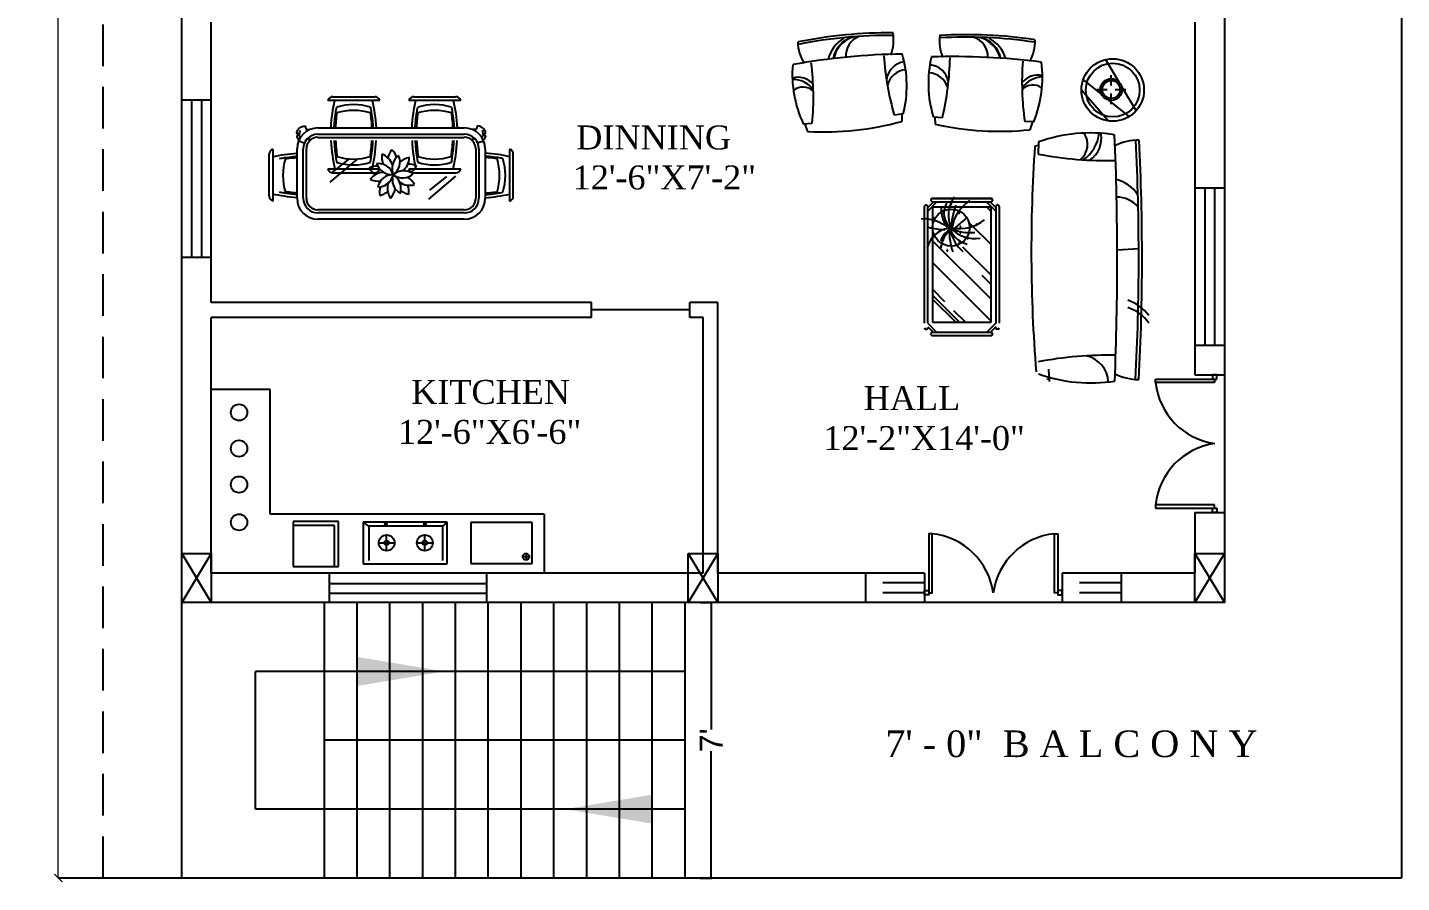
# Model space of a CAD drawing. Header units: inches. Extents: x 572007 to 584304, y -133032 to -127720.
# Drawn here: x 573622 to 574041, y -132194.5 to -131933.7 of the extents above; entities that cross this region are included whole.
import ezdxf

# ---------------------------------------------------------------- set-up
doc = ezdxf.new("R2010")
doc.units = ezdxf.units.IN
doc.header["$LTSCALE"] = 2
doc.header["$MEASUREMENT"] = 0
doc.header["$PDSIZE"] = 60727.40515
doc.linetypes.add('HIDDEN', pattern=[9.525, 6.35, -3.175])
doc.styles.add('MtXpl_Times_New_Roma', font='times.ttf')
doc.styles.get("Standard").update_dxf_attribs({"font": 'arial.ttf'})
doc.dimstyles.new('Standard$0', dxfattribs={"dimtxt": 12, "dimasz": 2.5, "dimexe": 0, "dimexo": 0, "dimgap": 0, "dimtad": 0, "dimdec": 1, "dimzin": 0, "dimdsep": 46, "dimlunit": 4, "dimtxsty": 'Standard', "dimblk": 'ARCHTICK', "dimcen": 15.09, "dimclrd": 47, "dimadec": 0, "dimazin": 0, "dimtfac": 1, "dimtdec": 1, "dimtofl": 0, "dimtmove": 0, "dimatfit": 3, "dimldrblk": 'ARCHTICK', "dimfxl": 1, "dimtolj": 1, "dimtzin": 0, "dimlwd": 20, "dimarcsym": 0})

# ---------------------------------------------------------------- blocks, each defined once
blk = doc.blocks.new('_ArchTick')
at = {"color": 0, "linetype": 'ByBlock', "const_width": 0.15}
blk.add_lwpolyline([(-0.5, -0.5), (0.5, 0.5)], dxfattribs=at)
blk = doc.blocks.new('*D41')
at = {"color": 0, "linetype": 'Continuous', "lineweight": -2, "transparency": 16777216}
for p, q in [((573645, -131473.12), (573631.36, -131473.12)), ((573645, -132193.12), (573631.36, -132193.12))]:
    blk.add_line(p, q, dxfattribs=at)
at = {"color": 47, "lineweight": 20, "transparency": 16777216}
for p, q in [((573631.36, -131473.12), (573631.36, -131817.79)), ((573631.36, -132193.12), (573631.36, -131848.44))]:
    blk.add_line(p, q, dxfattribs=at)
at = {"layer": 'DEFPOINTS', "color": 0, "transparency": 16777216}
for p in [(573645, -131473.12), (573631.36, -132193.12), (573645, -132193.12)]:
    blk.add_point(p, dxfattribs=at)
at = {"color": 47, "lineweight": 20, "transparency": 16777216, "xscale": 2.5, "yscale": 2.5, "zscale": 2.5}
for p, rotation in [((573631.36, -131473.12), 90), ((573631.36, -132193.12), 270)]:
    blk.add_blockref('_ArchTick', p, dxfattribs=dict(at, rotation=rotation))
at = {"color": 0, "transparency": 16777216, "insert": (573631.36, -131833.12), "char_height": 12, "attachment_point": 5, "rotation": 90}
blk.add_mtext("\\A1;{\\H1.5x;60'}", dxfattribs=at)

msp = doc.modelspace()

# ---------------------------------------------------------------- linework, layer by layer
at = {"linetype": 'HIDDEN'}
for p, q in [((573645, -132193.12), (573645, -131473.12)), ((573895.5, -132103.12), (573877.5, -132103.12)), ((573955.5, -132103.12), (573937.5, -132103.12)), ((573895.5, -132106.12), (573877.5, -132106.12)), ((573955.5, -132106.12), (573937.5, -132106.12))]:
    msp.add_line(p, q, dxfattribs=at)
for p, q in [((573669, -132193.12), (573669, -131521.12)), ((574041, -131521.12), (574041, -132193.12)), ((573987, -131593.12), (573987, -132109.12)), ((573678, -132017.62), (573678, -131932.12)), ((573978, -131932.12), (573978, -132039.62)), ((573950.73, -131943.52), (573954.79, -131950.31)), ((573949.5, -131954.09), (573943.95, -131949.62)), ((573952.47, -131951.43), (573952.47, -131948.22)), ((573951.57, -131962.23), (573943.4, -131952.88)), ((573948.04, -131952.65), (573951.24, -131952.65)), ((573952.47, -131957.08), (573952.47, -131953.88)), ((573953.69, -131952.65), (573956.9, -131952.65)), ((573955.63, -131951.71), (573960.06, -131959.13)), ((573669, -131955.8), (573678, -131955.8)), ((573672, -131955.8), (573672, -132003.8)), ((573675, -131955.8), (573675, -132003.8)), ((573729.39, -131955.97), (573713.57, -131955.97)), ((573715.11, -131954.82), (573727.86, -131954.82)), ((573754.1, -131955.97), (573738.29, -131955.97)), ((573739.82, -131954.82), (573752.57, -131954.82)), ((573957.96, -131960.9), (573951.7, -131955.86)), ((573889.07, -131960.1), (573886.33, -131960.46)), ((573888.66, -131960.17), (573888.58, -131962.38)), ((573898.22, -131961), (573900.98, -131961.22)), ((573898.63, -131961.05), (573898.82, -131963.24)), ((573710.54, -131964.36), (573755.19, -131964.36)), ((573710.54, -131966.27), (573755.19, -131966.27)), ((573739.24, -131963.33), (573739.2, -131963.33)), ((573858.55, -131963.06), (573861.31, -131962.89)), ((573858.97, -131963.05), (573859.88, -131965.47)), ((573928.85, -131962.45), (573926.08, -131962.42)), ((573928.43, -131962.46), (573927.64, -131964.92)), ((573710.54, -131967.23), (573755.19, -131967.23)), ((573739.24, -131969.51), (573739.2, -131969.51)), ((573930.29, -131969.76), (573929.18, -131969.9)), ((573930.32, -131968.63), (573930.19, -131972.33)), ((573695.66, -131985.13), (573695.66, -131972.37)), ((573696.81, -131970.84), (573696.81, -131986.66)), ((573704.16, -131985.82), (573704.16, -131970.73)), ((573706.08, -131985.82), (573706.08, -131970.73)), ((573707.03, -131985.82), (573707.03, -131970.73)), ((573714.28, -131980.86), (573722.6, -131973.92)), ((573714.67, -131978.12), (573719.86, -131974.02)), ((573758.7, -131970.73), (573758.7, -131985.82)), ((573759.66, -131970.73), (573759.66, -131985.82)), ((573761.57, -131970.73), (573761.57, -131985.82)), ((573768.98, -131970.84), (573768.98, -131986.66)), ((573770.13, -131985.13), (573770.13, -131972.37)), ((573729.39, -131976.88), (573713.57, -131976.88)), ((573715.11, -131978.02), (573727.86, -131978.02)), ((573754.1, -131976.88), (573738.29, -131976.88)), ((573739.82, -131978.02), (573752.57, -131978.02)), ((573744.32, -131986.04), (573752.64, -131979.1)), ((573744.71, -131983.31), (573749.9, -131979.2)), ((573978, -131982.62), (573987, -131982.62)), ((573981, -131982.62), (573981, -132030.62)), ((573984, -131982.62), (573984, -132030.62)), ((573896.5, -131988.58), (573898.22, -131986.85)), ((573896.5, -131989.69), (573899.33, -131986.85)), ((573897.5, -131986.26), (573897.5, -131986.46)), ((573897.89, -131985.87), (573915.89, -131985.87)), ((573915.89, -131985.87), (573897.89, -131985.87)), ((573897.89, -131986.85), (573915.89, -131986.85)), ((573917.29, -131989.69), (573914.45, -131986.85)), ((573917.29, -131988.58), (573915.56, -131986.85)), ((573916.28, -131986.26), (573916.28, -131986.46)), ((573755.19, -131989.33), (573710.54, -131989.33)), ((573755.19, -131990.28), (573710.54, -131990.28)), ((573895.51, -132023.9), (573895.51, -131988.25)), ((573895.91, -131987.85), (573896.1, -131987.85)), ((573896.5, -132023.9), (573896.5, -131988.25)), ((573898.06, -132023.73), (573898.06, -131988.42)), ((573898.06, -131988.42), (573915.72, -131988.42)), ((573915.72, -131988.42), (573915.72, -132023.73)), ((573917.29, -131988.25), (573917.29, -132023.9)), ((573917.87, -131987.85), (573917.68, -131987.85)), ((573918.27, -131988.25), (573918.27, -132023.9)), ((573755.19, -131992.2), (573710.54, -131992.2)), ((573669, -132003.8), (573678, -132003.8)), ((573960.86, -132001.25), (573954.42, -132001.62)), ((573678, -132017.62), (573678, -132010.12)), ((573794, -132017.62), (573678, -132017.62)), ((573794, -132022.12), (573794, -132017.62)), ((573824, -132019.87), (573794, -132019.87)), ((573832.5, -132017.62), (573824, -132017.62)), ((573832.5, -132100.12), (573832.5, -132017.62)), ((573794, -132022.12), (573678, -132022.12)), ((573678, -132100.12), (573678, -132022.12)), ((573678, -132029.62), (573678, -132022.12)), ((573828, -132022.12), (573824, -132022.12)), ((573828, -132100.12), (573828, -132022.12)), ((573896.5, -132023.9), (573899.33, -132026.73)), ((573896.5, -132025.01), (573898.22, -132026.73)), ((573915.72, -132023.73), (573898.06, -132023.73)), ((573917.29, -132023.9), (573914.45, -132026.73)), ((573917.29, -132025.01), (573915.56, -132026.73)), ((573895.91, -132025.73), (573896.1, -132025.73)), ((573897.5, -132027.32), (573897.5, -132027.13)), ((573915.89, -132026.73), (573897.89, -132026.73)), ((573915.89, -132027.72), (573897.89, -132027.72)), ((573916.28, -132027.32), (573916.28, -132027.13)), ((573917.87, -132025.73), (573917.68, -132025.73)), ((573978, -132030.62), (573987, -132030.62)), ((573933.55, -132041.1), (573932.82, -132041)), ((573933.6, -132041.65), (573933.47, -132037.95)), ((573966, -132041.95), (573966, -132040.95)), ((573966, -132040.95), (573984, -132040.95)), ((573983.35, -132039.62), (573983.35, -132040.95)), ((573984.65, -132039.62), (573983.35, -132039.62)), ((573983.35, -132040.95), (573984.65, -132040.95)), ((573984, -132040.95), (573984, -132041.95)), ((573984.65, -132040.95), (573984.65, -132039.62)), ((573696, -132044.12), (573678, -132044.12)), ((573984, -132041.95), (573966, -132041.95)), ((573984, -132079.28), (573966, -132079.28)), ((573966, -132079.28), (573966, -132080.28)), ((573984, -132080.28), (573984, -132079.28)), ((573966, -132080.28), (573984, -132080.28)), ((573978, -132081.62), (573978, -132100.12)), ((573983.35, -132081.62), (573983.35, -132080.28)), ((573983.35, -132080.28), (573984.65, -132080.28)), ((573984.65, -132081.62), (573983.35, -132081.62)), ((573984.65, -132080.28), (573984.65, -132081.62)), ((573716.8, -132084.34), (573703.04, -132084.34)), ((573703.04, -132084.34), (573703.04, -132098.09)), ((573716.8, -132084.34), (573703.04, -132084.34)), ((573703.04, -132084.34), (573703.04, -132098.09)), ((573715.61, -132085.64), (573703.04, -132085.64)), ((573703.04, -132085.64), (573703.04, -132098.09)), ((573715.61, -132098.09), (573715.61, -132085.64)), ((573716.8, -132098.09), (573716.8, -132084.34)), ((573716.8, -132098.09), (573716.8, -132084.34)), ((573749.99, -132084.62), (573724.36, -132084.62)), ((573724.36, -132084.62), (573724.36, -132097.32)), ((573749.99, -132097.32), (573749.99, -132084.62)), ((573757.16, -132084.66), (573757.16, -132097.16)), ((573775.83, -132084.66), (573757.16, -132084.66)), ((573775.83, -132097.16), (573775.83, -132084.66)), ((573729.1, -132090.9), (573730.8, -132090.9)), ((573731.5, -132090.2), (573731.5, -132088.5)), ((573731.5, -132093.3), (573731.5, -132091.59)), ((573732.19, -132090.9), (573733.89, -132090.9)), ((573740.74, -132090.9), (573742.44, -132090.9)), ((573743.14, -132090.2), (573743.14, -132088.5)), ((573743.14, -132093.3), (573743.14, -132091.59)), ((573743.83, -132090.9), (573745.53, -132090.9)), ((573781.5, -132100.12), (573678, -132100.12)), ((573703.04, -132098.09), (573716.8, -132098.09)), ((573703.04, -132098.09), (573716.8, -132098.09)), ((573703.04, -132098.09), (573715.61, -132098.09)), ((573714, -132100.12), (573714, -132109.12)), ((573724.36, -132097.32), (573749.99, -132097.32)), ((573757.16, -132097.16), (573775.83, -132097.16)), ((573762, -132100.12), (573762, -132109.12)), ((573828, -132100.12), (573779.5, -132100.12)), ((573895.5, -132100.12), (573832.5, -132100.12)), ((573978, -132100.12), (573937.5, -132100.12)), ((573714, -132103.25), (573762, -132103.25)), ((573714, -132106.25), (573762, -132106.25)), ((573987, -132109.12), (573669, -132109.12)), ((573712.5, -132193.12), (573712.5, -132109.12)), ((573722.5, -132193.12), (573722.5, -132109.12)), ((573732.5, -132193.12), (573732.5, -132109.12)), ((573742.5, -132193.12), (573742.5, -132109.12)), ((573752.5, -132193.12), (573752.5, -132109.12)), ((573762.5, -132193.12), (573762.5, -132109.12)), ((573772.5, -132193.12), (573772.5, -132109.12)), ((573782.5, -132193.12), (573782.5, -132109.12)), ((573792.5, -132193.12), (573792.5, -132109.12)), ((573802.5, -132193.12), (573802.5, -132109.12)), ((573812.5, -132193.12), (573812.5, -132109.12)), ((573822.5, -132193.12), (573822.5, -132109.12)), ((573822.5, -132130.12), (573691.5, -132130.12)), ((573691.5, -132172.12), (573691.5, -132130.12)), ((573822.5, -132151.12), (573712.5, -132151.12)), ((573822.5, -132172.12), (573691.5, -132172.12)), ((574041, -132193.12), (573645, -132193.12))]:
    msp.add_line(p, q)
at = {"linetype": 'Continuous'}
for p, q in [((573898.64, -131992.1), (573898.06, -131991.52)), ((573915.72, -131989.7), (573914.43, -131988.42)), ((573910.21, -131994.35), (573909.11, -131993.25)), ((573915.72, -131999.85), (573910.21, -131994.35)), ((573915.72, -132016.5), (573898.06, -131998.85)), ((573915.72, -132009.17), (573907.26, -132000.72)), ((573915.72, -132023.16), (573898.06, -132005.5)), ((573915.72, -132012), (573913.08, -132009.37)), ((573901.77, -132017.36), (573898.06, -132013.66)), ((573906.3, -132023.73), (573898.06, -132015.49)), ((573905.14, -132023.73), (573898.06, -132016.65)), ((573908.13, -132023.73), (573904.51, -132020.11)), ((573827, -132109.12), (573830.68, -132109.12)), ((573830.5, -132109.12), (573830.5, -132147.83)), ((573830.5, -132193.12), (573830.5, -132154.4)), ((573827, -132193.12), (573830.68, -132193.12))]:
    msp.add_line(p, q, dxfattribs=at)
at = {"color": 0}
for p, q in [((573824, -132022.12), (573824, -132017.62)), ((573978, -132039.62), (573987, -132039.62)), ((573696, -132082.12), (573696, -132044.12)), ((573978, -132081.62), (573987, -132081.62)), ((573877.5, -132100.12), (573877.5, -132109.12)), ((573895.5, -132100.12), (573895.5, -132109.12)), ((573937.5, -132100.12), (573937.5, -132109.12)), ((573955.5, -132100.12), (573955.5, -132109.12))]:
    msp.add_line(p, q, dxfattribs=at)
at = {"lineweight": 25}
for p, q in [((573779.5, -132082.12), (573696, -132082.12)), ((573779.5, -132082.12), (573779.5, -132100.12)), ((573726.05, -132085.83), (573724.36, -132084.62)), ((573748.55, -132085.83), (573726.05, -132085.83)), ((573726.05, -132085.83), (573726.05, -132096.26)), ((573749.99, -132084.62), (573748.55, -132085.83)), ((573748.55, -132085.83), (573748.55, -132096.26))]:
    msp.add_line(p, q, dxfattribs=at)
at = {"color": 7, "linetype": 'Continuous', "lineweight": 25}
for p, q in [((573731.33, -132084.95), (573730.97, -132085.32)), ((573731.12, -132084.99), (573731.01, -132085.1)), ((573731.46, -132085), (573731.02, -132085.44)), ((573731.55, -132085.09), (573731.11, -132085.53)), ((573731.59, -132085.22), (573731.24, -132085.58)), ((573743.22, -132084.91), (573742.87, -132085.26)), ((573743.35, -132084.95), (573742.91, -132085.39)), ((573743.45, -132085.04), (573743, -132085.49)), ((573743.5, -132085.16), (573743.12, -132085.54)), ((573743.48, -132085.36), (573743.32, -132085.52))]:
    msp.add_line(p, q, dxfattribs=at)
at = {"color": 240}
for p, q in [((573678, -132094.12), (573669, -132109.12)), ((573669, -132094.12), (573678, -132109.12)), ((573832.5, -132094.12), (573823.5, -132109.12)), ((573823.5, -132094.12), (573832.5, -132109.12)), ((573987, -132094.12), (573978, -132109.12)), ((573978, -132094.12), (573987, -132109.12))]:
    msp.add_line(p, q, dxfattribs=at)
at = {"linetype": 'ByBlock'}
for p, q in [((573775, -132095.12), (573773, -132095.12)), ((573774, -132094.12), (573774, -132096.12))]:
    msp.add_line(p, q, dxfattribs=at)
for points in [[(573896.84, -132106.12), (573897.84, -132106.12), (573897.84, -132088.12), (573896.84, -132088.12)], [(573936.16, -132106.12), (573935.16, -132106.12), (573935.16, -132088.12), (573936.16, -132088.12)], [(573895.5, -132105.46), (573896.84, -132105.46), (573896.84, -132106.77), (573895.5, -132106.77)], [(573937.5, -132105.46), (573936.16, -132105.46), (573936.16, -132106.77), (573937.5, -132106.77)]]:
    msp.add_lwpolyline(points, close=True)
at = {"color": 240}
for points in [[(573669, -132094.12), (573678, -132094.12), (573678, -132109.12), (573669, -132109.12)], [(573823.5, -132094.12), (573832.5, -132094.12), (573832.5, -132109.12), (573823.5, -132109.12)], [(573978, -132094.12), (573987, -132094.12), (573987, -132109.12), (573978, -132109.12)]]:
    msp.add_lwpolyline(points, close=True, dxfattribs=at)
for centre, radius in [((573952.93, -131952.8), 9.53), ((573952.93, -131952.8), 8.2), ((573952.47, -131952.65), 3.3), ((573952.47, -131952.65), 2.73), ((573903.65, -131994.74), 5.66), ((573686.5, -132051.12), 2.5), ((573686.5, -132062.12), 2.5), ((573686.5, -132073.12), 2.5), ((573686.5, -132084.62), 2.5), ((573731.5, -132090.9), 2.4), ((573731.5, -132090.9), 0.694), ((573731.5, -132090.9), 0.175), ((573743.14, -132090.9), 2.4), ((573743.14, -132090.9), 0.694), ((573743.14, -132090.9), 0.175)]:
    msp.add_circle(centre, radius)
at = {"lineweight": 25}
for centre, radius in [((573731.28, -132085.26), 0.317), ((573743.18, -132085.22), 0.322)]:
    msp.add_circle(centre, radius, dxfattribs=at)
at = {"linetype": 'ByBlock'}
msp.add_circle((573774, -132095.12), 1, dxfattribs=at)
for centre, radius, start, end in [((573884.7, -132075.99), 140.62, 89.5005, 101.3428), ((573884.77, -132076.75), 140.62, 89.5005, 101.3428), ((573876.31, -131945.93), 10.46, 121.2545, 165.7589), ((573875.69, -131944.55), 8.13, 103.1816, 171.9655), ((573876.22, -131944.75), 8.49, 111.2081, 169.6142), ((573877.75, -131942.27), 6.2, 109.1834, 186.126), ((573873.06, -131937.53), 13.04, 339.4282, 9.7579), ((573913.1, -131937.66), 13.04, 173.0661, 203.3957), ((573908.26, -132077.29), 140.62, 81.4811, 93.3234), ((573908.3, -132076.53), 140.62, 81.4811, 93.3234), ((573908.65, -131942.63), 6.2, 356.698, 73.6405), ((573910.82, -131944.8), 8.13, 10.8584, 79.6424), ((573910.3, -131945.03), 8.49, 13.2097, 71.6158), ((573910.27, -131946.22), 10.46, 17.065, 61.5695), ((573869.93, -131937.83), 13.04, 181.3251, 211.6547), ((573916.24, -131937.81), 13.04, 331.1692, 1.4988), ((573890.63, -131948.05), 35.42, 175.1395, 205.0842), ((573892.02, -132148.83), 207.05, 90.9026, 100.1803), ((573775.56, -131955.19), 86.1, 354.8677, 7.1337), ((573969, -131936.42), 86.1, 183.9493, 196.2152), ((573890.3, -131950.51), 6.43, 98.5102, 172.2707), ((573854.7, -131951.53), 35.42, 345.9988, 15.9434), ((573932.12, -131950.75), 35.42, 166.8805, 196.8252), ((573896.52, -131951.48), 6.43, 10.5532, 84.3137), ((573904.57, -132149.64), 207.05, 82.6436, 91.9213), ((573817.22, -131941.28), 86.1, 346.6087, 358.8746), ((574011.35, -131950.5), 86.1, 175.6902, 187.9562), ((573896.07, -131949.03), 35.42, 337.7397, 7.6844), ((573856.93, -131954.86), 5.98, 39.2207, 106.4983), ((573855.27, -131957.78), 8.22, 39.4712, 90.2109), ((573890.44, -131953.01), 6.46, 95.8638, 164.8659), ((573896.51, -131953.98), 6.46, 17.958, 86.9601), ((573930.07, -131954.18), 5.98, 76.3256, 143.6032), ((573931.86, -131957.01), 8.22, 92.613, 143.3528), ((573858.46, -131956.56), 4.66, 46.9888, 128.5956), ((573928.62, -131955.96), 4.66, 54.2283, 135.8351), ((573715.11, -131956.41), 1.59, 90, 163.8086), ((573721.4, -131974.54), 17.31, 72.7033, 107.2967), ((573727.86, -131956.41), 1.59, 16.1914, 90), ((573739.82, -131956.41), 1.59, 90, 163.8086), ((573746.11, -131974.54), 17.31, 72.7033, 107.2967), ((573752.57, -131956.41), 1.59, 16.1914, 90), ((573721.4, -131976.32), 17.31, 72.7033, 107.2967), ((573746.11, -131976.32), 17.31, 72.7033, 107.2967), ((573710.54, -131970.73), 6.38, 90, 180), ((573710.54, -131970.73), 4.46, 90, 180), ((573755.19, -131970.73), 6.38, 360, 90), ((573755.19, -131970.73), 4.46, 0, 90), ((573864.43, -131873.05), 92.54, 267.1863, 285.1309), ((573918.55, -131872.83), 92.54, 257.693, 275.6376), ((573946.2, -132013.36), 47.47, 81.1317, 109.5557), ((573939, -131969.34), 6.25, 311.4603, 33.0671), ((573937.79, -131964.94), 11.01, 303.9427, 354.6824), ((573941.47, -131967.52), 8.02, 303.6922, 10.9698), ((573043.54, -132004.49), 910.77, 357.66767, 2.3932), ((573710.54, -131970.73), 3.51, 90, 180), ((573755.19, -131970.73), 3.51, 0, 90), ((574394.16, -132001.81), 466.07, 176.0749, 184.5453), ((573961.14, -131985.54), 17.48, 90.544, 115.3612), ((573254.32, -132003.73), 706.54, 356.97253, 2.89035), ((573255.34, -132003.72), 706.54, 356.96927, 2.89351), ((573697.25, -131972.37), 1.59, 106.1914, 180), ((573717.16, -131978.83), 17.31, 162.7033, 197.2967), ((573721.4, -131956.52), 17.31, 252.7033, 287.2967), ((573721.4, -131958.31), 17.31, 252.7033, 287.2967), ((573735.97, -131973.17), 5.98, 172.1301, 202.4931), ((573728.13, -131977.52), 5.51, 20.1324, 69.6013), ((573738.92, -131975.69), 7.43, 141.2105, 162.3514), ((573730.04, -131974.49), 4.63, 14.5086, 48.2476), ((573738.25, -131976.76), 5.08, 127.7761, 201.5159), ((573730.91, -131974.74), 4.68, 304.0447, 25.2473), ((573739.47, -131979.26), 5.98, 100.1301, 130.4931), ((573732.91, -131973.15), 5.51, 308.1324, 357.6013), ((573746.11, -131956.52), 17.31, 252.7033, 287.2967), ((573746.11, -131958.31), 17.31, 252.7033, 287.2967), ((573748.63, -131978.83), 17.31, 342.7033, 17.2967), ((573750.41, -131978.83), 17.31, 342.7033, 17.2967), ((573768.54, -131972.37), 1.59, 0, 73.8086), ((573951.53, -131858.94), 115.39, 259.3392, 271.213), ((573715.11, -131976.43), 1.59, 196.1914, 270), ((573728.52, -131980.66), 4.63, 86.5086, 120.2476), ((573732.4, -131972.59), 7.43, 213.2105, 234.3514), ((573730.81, -131983.42), 5.51, 92.1324, 141.6013), ((573727.86, -131976.43), 1.59, 270, 343.8086), ((573729.03, -131979.92), 4.68, 16.0447, 97.2473), ((573733.22, -131973.55), 5.08, 199.7761, 273.5159), ((573733.37, -131983.31), 4.68, 88.0447, 169.2473), ((573728.61, -131977.35), 5.08, 271.7761, 345.5159), ((573737.93, -131980.22), 4.68, 160.0447, 241.2473), ((573736.76, -131982.54), 5.08, 55.7761, 129.5159), ((573736.41, -131974.93), 4.68, 232.0447, 313.2473), ((573730.8, -131982.91), 5.08, 343.7761, 57.5159), ((573737.98, -131982.84), 7.43, 69.2105, 90.3514), ((573739.82, -131976.43), 1.59, 196.1914, 270), ((573736.38, -131974.03), 4.63, 302.5086, 336.2476), ((573752.57, -131976.43), 1.59, 270, 343.8086), ((573729.09, -131974.61), 5.98, 244.1301, 274.4932), ((573733.92, -131984.02), 4.63, 158.5086, 192.2476), ((573737.24, -131982.69), 5.51, 164.1324, 213.6013), ((573728.34, -131981.6), 5.98, 316.1301, 346.4932), ((573738.55, -131976.35), 5.51, 236.1324, 285.6013), ((573734.76, -131984.47), 5.98, 28.1301, 58.4932), ((573730.89, -131984.17), 7.43, 357.2105, 18.3514), ((573951.44, -131990.69), 10.89, 32.6555, 76.437), ((573697.25, -131985.13), 1.59, 180, 253.8086), ((573710.54, -131985.82), 6.38, 180, 270), ((573710.54, -131985.82), 4.46, 180, 270), ((573710.54, -131985.82), 3.51, 180, 270), ((573727.44, -131977.83), 7.43, 285.2105, 306.3514), ((573738.78, -131979.92), 4.63, 230.5086, 264.2476), ((573755.19, -131985.82), 3.51, 270, 360), ((573755.19, -131985.82), 6.38, 270, 0), ((573755.19, -131985.82), 4.46, 270, 360), ((573768.54, -131985.13), 1.59, 286.1914, 360), ((573897.89, -131986.26), 0.392, 90, 180), ((573897.89, -131986.46), 0.392, 180, 270), ((573908.09, -131990.29), 6.62, 152.9909, 225.9102), ((573912.03, -131990.94), 9.2, 143.3231, 205.7633), ((573903.48, -131987.49), 0.235, 270, 90), ((573915.17, -131996.26), 11.27, 121.315, 172.1378), ((573915.89, -131986.26), 0.392, 0, 90), ((573915.89, -131986.46), 0.392, 270, 0), ((573954.2, -131993.74), 8.31, 38.6152, 90.5975), ((573895.91, -131988.25), 0.392, 90, 180), ((573896.1, -131988.25), 0.392, 0, 90), ((573909.75, -131989.23), 9.13, 175.8741, 216.9558), ((573900.64, -131990.51), 0.235, 270, 90), ((573928.79, -131996.32), 25.19, 160.5249, 177.8244), ((573905.94, -131990.19), 0.235, 270, 90), ((573917.68, -131988.25), 0.392, 90, 180), ((573917.87, -131988.25), 0.392, 0, 90), ((573895.53, -132000.68), 8.6, 72.9456, 96.4814), ((573903.76, -132002.54), 7.56, 96.9904, 168.0284), ((573902.1, -131976.15), 19.22, 253.8561, 269.1105), ((573887.24, -132022.29), 31.79, 58.9873, 70.361), ((573910.47, -132002.49), 10.15, 138.7581, 173.8624), ((573905.36, -131999.92), 4.95, 118.8901, 168.4579), ((573902.84, -131995.26), 0.235, 270, 90), ((573922.8, -131995.83), 19.71, 178.3286, 198.729), ((573903.36, -131995.04), 0.235, 270, 90), ((573910.3, -131992.53), 7.47, 204.0956, 256.2953), ((573903.62, -131994.51), 0.235, 270, 90), ((573910.88, -131987.9), 10.19, 224.4861, 279.3762), ((573909.45, -131982.75), 13.55, 245.0888, 275.9637), ((573903.74, -131995.69), 0.235, 270, 90), ((573905.94, -131982.33), 12.76, 261.2496, 308.2333), ((573904.13, -131994.94), 0.235, 270, 90), ((573952.38, -132046.56), 70.22, 129.0488, 132.6799), ((573906.33, -131994.61), 0.235, 270, 90), ((573911.25, -131993.86), 0.235, 270, 90), ((573901.16, -131997.74), 0.235, 270, 90), ((573902.06, -131996.66), 0.235, 270, 90), ((573914.62, -131993.33), 11.43, 193.0452, 229.7766), ((573906.07, -131999.14), 0.235, 270, 90), ((573906.33, -131996.23), 0.235, 270, 90), ((573908.53, -131997.96), 0.235, 270, 90), ((573902.32, -132001.73), 0.235, 270, 90), ((573954.37, -132030.11), 11.38, 33.1942, 74.0857), ((573952.78, -132030.07), 14.02, 37.1992, 70.2304), ((573895.91, -132025.34), 0.392, 180, 270), ((573896.1, -132025.34), 0.392, 270, 0), ((573897.89, -132027.13), 0.392, 90, 180), ((573897.89, -132027.32), 0.392, 180, 270), ((573915.89, -132027.13), 0.392, 0, 90), ((573915.89, -132027.32), 0.392, 270, 0), ((573917.68, -132025.34), 0.392, 180, 270), ((573917.87, -132025.34), 0.392, 270, 0), ((573951.6, -132149.07), 115.39, 88.8076, 100.6867), ((573942.97, -132042.27), 8.62, 2.9817, 76.7422), ((573946.2, -131994.66), 47.47, 250.4703, 278.9203), ((573961.07, -132023.6), 17.48, 243.8738, 269.4143), ((573986.96, -132039.75), 21.08, 186.0057, 261.9195), ((573986.96, -132081.48), 21.08, 98.0805, 173.9943), ((573895.63, -132109.08), 21.08, 8.0805, 83.9943), ((573937.37, -132109.08), 21.08, 96.0057, 171.9195)]:
    msp.add_arc(centre, radius, start, end)
at = {"extrusion": (0, 0, -1)}
for centre, major_axis, start_param, end_param in [((573721.4, -131967.55), (0, -20.14), 1.730141, 2.183659), ((573721.4, -131967.55), (0, -20.14), 4.099527, 4.553045), ((573746.11, -131967.55), (0, -20.14), 1.730141, 2.183659), ((573746.11, -131967.55), (0, -20.14), 4.099527, 4.553045), ((573708.39, -131978.83), (-20.14, 0), 0.957934, 1.359402), ((573708.39, -131978.83), (-20.14, 0), 0.957934, 1.359402), ((573708.39, -131978.83), (-20.14, 0), 4.923784, 5.325251), ((573708.39, -131978.83), (-20.14, 0), 4.923784, 5.325251)]:
    msp.add_ellipse(centre, major_axis=major_axis, ratio=0.345133, start_param=start_param, end_param=end_param, dxfattribs=at)
for centre, major_axis, start_param, end_param in [((573721.4, -131965.29), (0, 20.14), 7.99879, 8.466844), ((573721.4, -131965.29), (0, 20.14), 4.099527, 4.56758), ((573746.11, -131965.29), (0, 20.14), 7.99879, 8.466844), ((573746.11, -131965.29), (0, 20.14), 4.099527, 4.56758), ((573757.39, -131978.83), (-20.14, 0), 4.099527, 4.503623), ((573757.39, -131978.83), (-20.14, 0), 8.062748, 8.466844)]:
    msp.add_ellipse(centre, major_axis=major_axis, ratio=0.345133, start_param=start_param, end_param=end_param)
for points, knots in [([(573715.5, -131964.36), (573715.54, -131963.66), (573715.59, -131962.97), (573715.74, -131961.38), (573715.85, -131960.49), (573716.06, -131959.07), (573716.16, -131958.53), (573716.26, -131958.01)], [8.0160361, 8.0160361, 8.0160361, 8.0160361, 8.1227425, 8.1227425, 8.2664644, 8.2664644, 8.3579144, 8.3579144, 8.3579144, 8.3579144]), ([(573726.55, -131958.01), (573726.65, -131958.51), (573726.74, -131959.03), (573726.94, -131960.38), (573727.05, -131961.23), (573727.21, -131962.84), (573727.27, -131963.59), (573727.31, -131964.36)], [4.2084563, 4.2084563, 4.2084563, 4.2084563, 4.2962292, 4.2962292, 4.433179, 4.433179, 4.5503345, 4.5503345, 4.5503345, 4.5503345]), ([(573740.21, -131964.36), (573740.25, -131963.66), (573740.3, -131962.97), (573740.45, -131961.38), (573740.56, -131960.49), (573740.78, -131959.07), (573740.87, -131958.53), (573740.97, -131958.01)], [8.0160361, 8.0160361, 8.0160361, 8.0160361, 8.1227425, 8.1227425, 8.2664644, 8.2664644, 8.3579144, 8.3579144, 8.3579144, 8.3579144]), ([(573751.26, -131958.01), (573751.36, -131958.51), (573751.45, -131959.03), (573751.65, -131960.38), (573751.76, -131961.23), (573751.92, -131962.84), (573751.98, -131963.59), (573752.02, -131964.36)], [4.2084563, 4.2084563, 4.2084563, 4.2084563, 4.2962292, 4.2962292, 4.433179, 4.433179, 4.5503345, 4.5503345, 4.5503345, 4.5503345]), ([(573715.94, -131964.36), (573715.98, -131963.66), (573716.04, -131962.97), (573716.18, -131961.42), (573716.29, -131960.57), (573716.41, -131959.74)], [8.0160361, 8.0160361, 8.0160361, 8.0160361, 8.1227425, 8.1227425, 8.2598231, 8.2598231, 8.2598231, 8.2598231]), ([(573726.49, -131959.77), (573726.6, -131960.53), (573726.7, -131961.3), (573726.85, -131962.84), (573726.91, -131963.59), (573726.95, -131964.36)], [4.3081151, 4.3081151, 4.3081151, 4.3081151, 4.433179, 4.433179, 4.5503345, 4.5503345, 4.5503345, 4.5503345]), ([(573740.66, -131964.36), (573740.69, -131963.66), (573740.75, -131962.97), (573740.89, -131961.42), (573741, -131960.57), (573741.12, -131959.74)], [8.0160361, 8.0160361, 8.0160361, 8.0160361, 8.1227425, 8.1227425, 8.2598231, 8.2598231, 8.2598231, 8.2598231]), ([(573751.2, -131959.77), (573751.31, -131960.53), (573751.41, -131961.3), (573751.56, -131962.84), (573751.62, -131963.59), (573751.66, -131964.36)], [4.3081151, 4.3081151, 4.3081151, 4.3081151, 4.433179, 4.433179, 4.5503345, 4.5503345, 4.5503345, 4.5503345]), ([(573705.06, -131967.48), (573705.03, -131967.23), (573704.97, -131966.76), (573704.82, -131966.06), (573703.85, -131966.13), (573704.57, -131964.51), (573705.32, -131964.02), (573706.74, -131963.59), (573706.77, -131964.3), (573706.94, -131964.88), (573707.54, -131964.83), (573707.92, -131964.87), (573708.01, -131964.88)], [29.290825, 29.290825, 29.290825, 29.290825, 52.771329, 71.894905, 86.117928, 121.954734, 172.04851, 202.476174, 216.691855, 230.01003, 254.635643, 263.419397, 263.419397, 263.419397, 263.419397]), ([(573705.07, -131965.09), (573705.04, -131965.37), (573704.97, -131965.86), (573704.82, -131966.59), (573703.85, -131966.53), (573704.57, -131968.15), (573705.32, -131968.63), (573706.74, -131969.07), (573706.77, -131968.36), (573706.94, -131967.77), (573707.61, -131967.83), (573708.04, -131967.78), (573708.19, -131967.75)], [26.596612, 26.596612, 26.596612, 26.596612, 52.771329, 71.894905, 86.117928, 121.954734, 172.04851, 202.476174, 216.691855, 230.01003, 254.635643, 268.767944, 268.767944, 268.767944, 268.767944]), ([(573760.68, -131965.07), (573760.71, -131965.35), (573760.78, -131965.85), (573760.93, -131966.59), (573761.89, -131966.53), (573761.18, -131968.15), (573760.43, -131968.63), (573759.01, -131969.07), (573758.98, -131968.36), (573758.81, -131967.77), (573758.13, -131967.83), (573757.7, -131967.77), (573757.55, -131967.74)], [25.854151, 25.854151, 25.854151, 25.854151, 52.771329, 71.894905, 86.117928, 121.954734, 172.04851, 202.476174, 216.691855, 230.01003, 254.635643, 269.112988, 269.112988, 269.112988, 269.112988]), ([(573760.69, -131967.5), (573760.72, -131967.25), (573760.78, -131966.77), (573760.93, -131966.06), (573761.89, -131966.13), (573761.18, -131964.51), (573760.43, -131964.02), (573759.01, -131963.59), (573758.98, -131964.3), (573758.81, -131964.88), (573758.2, -131964.83), (573757.82, -131964.87), (573757.72, -131964.88)], [28.55667, 28.55667, 28.55667, 28.55667, 52.771329, 71.894905, 86.117928, 121.954734, 172.04851, 202.476174, 216.691855, 230.01003, 254.635643, 263.792895, 263.792895, 263.792895, 263.792895]), ([(573715.48, -131968.2), (573715.52, -131968.99), (573715.58, -131969.78), (573715.74, -131971.46), (573715.85, -131972.36), (573716.06, -131973.77), (573716.16, -131974.31), (573716.26, -131974.84)], [8.0012444, 8.0012444, 8.0012444, 8.0012444, 8.1227425, 8.1227425, 8.2664644, 8.2664644, 8.3579144, 8.3579144, 8.3579144, 8.3579144]), ([(573715.93, -131968.2), (573715.97, -131968.99), (573716.03, -131969.78), (573716.18, -131971.42), (573716.29, -131972.27), (573716.41, -131973.1)], [8.0012444, 8.0012444, 8.0012444, 8.0012444, 8.1227425, 8.1227425, 8.2598231, 8.2598231, 8.2598231, 8.2598231]), ([(573726.49, -131973.07), (573726.6, -131972.32), (573726.7, -131971.54), (573726.86, -131969.91), (573726.92, -131969.06), (573726.97, -131968.2)], [4.3081151, 4.3081151, 4.3081151, 4.3081151, 4.433179, 4.433179, 4.5651263, 4.5651263, 4.5651263, 4.5651263]), ([(573726.55, -131974.84), (573726.65, -131974.33), (573726.74, -131973.82), (573726.94, -131972.46), (573727.05, -131971.61), (573727.22, -131969.91), (573727.28, -131969.06), (573727.32, -131968.2)], [4.2084563, 4.2084563, 4.2084563, 4.2084563, 4.2962292, 4.2962292, 4.433179, 4.433179, 4.5651263, 4.5651263, 4.5651263, 4.5651263]), ([(573740.19, -131968.2), (573740.23, -131968.99), (573740.29, -131969.78), (573740.45, -131971.46), (573740.56, -131972.36), (573740.78, -131973.77), (573740.87, -131974.31), (573740.97, -131974.84)], [8.0012444, 8.0012444, 8.0012444, 8.0012444, 8.1227425, 8.1227425, 8.2664644, 8.2664644, 8.3579144, 8.3579144, 8.3579144, 8.3579144]), ([(573740.64, -131968.2), (573740.68, -131968.99), (573740.74, -131969.78), (573740.89, -131971.42), (573741, -131972.27), (573741.12, -131973.1)], [8.0012444, 8.0012444, 8.0012444, 8.0012444, 8.1227425, 8.1227425, 8.2598231, 8.2598231, 8.2598231, 8.2598231]), ([(573751.2, -131973.07), (573751.31, -131972.32), (573751.41, -131971.54), (573751.57, -131969.91), (573751.63, -131969.06), (573751.68, -131968.2)], [4.3081151, 4.3081151, 4.3081151, 4.3081151, 4.433179, 4.433179, 4.5651263, 4.5651263, 4.5651263, 4.5651263]), ([(573751.26, -131974.84), (573751.36, -131974.33), (573751.45, -131973.82), (573751.65, -131972.46), (573751.76, -131971.61), (573751.93, -131969.91), (573751.99, -131969.06), (573752.04, -131968.2)], [4.2084563, 4.2084563, 4.2084563, 4.2084563, 4.2962292, 4.2962292, 4.433179, 4.433179, 4.5651263, 4.5651263, 4.5651263, 4.5651263]), ([(573698.84, -131973.68), (573699.35, -131973.59), (573699.86, -131973.5), (573701.22, -131973.29), (573702.07, -131973.18), (573703.34, -131973.06), (573703.75, -131973.02), (573704.16, -131972.99)], [4.2084563, 4.2084563, 4.2084563, 4.2084563, 4.2962292, 4.2962292, 4.433179, 4.433179, 4.4973415, 4.4973415, 4.4973415, 4.4973415]), ([(573700.61, -131973.74), (573701.36, -131973.63), (573702.14, -131973.53), (573703.34, -131973.42), (573703.75, -131973.38), (573704.16, -131973.35)], [4.3081151, 4.3081151, 4.3081151, 4.3081151, 4.433179, 4.433179, 4.4973415, 4.4973415, 4.4973415, 4.4973415]), ([(573766.94, -131973.68), (573766.44, -131973.59), (573765.92, -131973.5), (573764.57, -131973.29), (573763.72, -131973.18), (573762.43, -131973.06), (573762, -131973.02), (573761.57, -131972.99)], [4.2084563, 4.2084563, 4.2084563, 4.2084563, 4.2962292, 4.2962292, 4.433179, 4.433179, 4.5000191, 4.5000191, 4.5000191, 4.5000191]), ([(573765.18, -131973.74), (573764.42, -131973.63), (573763.64, -131973.53), (573762.43, -131973.41), (573762, -131973.38), (573761.57, -131973.34)], [4.3081151, 4.3081151, 4.3081151, 4.3081151, 4.433179, 4.433179, 4.5000191, 4.5000191, 4.5000191, 4.5000191]), ([(573704.16, -131984.67), (573703.82, -131984.64), (573703.47, -131984.61), (573702.22, -131984.49), (573701.32, -131984.38), (573699.91, -131984.17), (573699.37, -131984.08), (573698.84, -131983.98)], [8.0690291, 8.0690291, 8.0690291, 8.0690291, 8.1227425, 8.1227425, 8.2664644, 8.2664644, 8.3579144, 8.3579144, 8.3579144, 8.3579144]), ([(573704.16, -131984.22), (573703.82, -131984.19), (573703.47, -131984.16), (573702.26, -131984.05), (573701.41, -131983.95), (573700.58, -131983.82)], [8.0690291, 8.0690291, 8.0690291, 8.0690291, 8.1227425, 8.1227425, 8.2598231, 8.2598231, 8.2598231, 8.2598231]), ([(573761.57, -131984.22), (573761.93, -131984.2), (573762.29, -131984.17), (573763.52, -131984.05), (573764.38, -131983.95), (573765.21, -131983.82)], [8.0663515, 8.0663515, 8.0663515, 8.0663515, 8.1227425, 8.1227425, 8.2598231, 8.2598231, 8.2598231, 8.2598231]), ([(573761.57, -131984.67), (573761.93, -131984.64), (573762.29, -131984.61), (573763.57, -131984.49), (573764.46, -131984.38), (573765.88, -131984.17), (573766.42, -131984.08), (573766.94, -131983.98)], [8.0663515, 8.0663515, 8.0663515, 8.0663515, 8.1227425, 8.1227425, 8.2664644, 8.2664644, 8.3579144, 8.3579144, 8.3579144, 8.3579144])]:
    msp.add_open_spline(points, degree=3, knots=knots)
msp.add_solid([(573722.5, -132125.68), (573749.1, -132130.12), (573722.5, -132134.55)])
at = {"color": 0}
msp.add_solid([(573812.5, -132176.55), (573785.9, -132172.12), (573812.5, -132167.68)], dxfattribs=at)

# ---------------------------------------------------------------- texts
at = {"color": 174, "true_color": 0x0000a3, "style": 'MtXpl_Times_New_Roma'}
for s, height, p in [('DINNING', 7.309, (573789.32, -131970.92)), ('12\'-6"X7\'-2"', 7.3089, (573788.24, -131983.11)), (' KITCHEN', 7.309, (573736.21, -132048.53)), ('    HALL', 7.309, (573865.94, -132050.42)), ('12\'-6"X6\'-6"', 7.3089, (573734.95, -132060.71)), ('12\'-2"X14\'-0"', 7.3089, (573864.68, -132062.6)), ('7\' - 0"  B A L C O N Y', 8.121, (573883.56, -132156.24))]:
    msp.add_text(s, height=height, dxfattribs=at).set_placement(p)
at = {"color": 182, "linetype": 'ByBlock', "insert": (573830.5, -132151.12), "char_height": 7, "attachment_point": 5, "rotation": 90}
msp.add_mtext("\\A1;7'", dxfattribs=at)

# ---------------------------------------------------------------- dimensions: what is measured, and where the dimension line sits
at = {"color": 0}
dim = msp.add_aligned_dim(p1=(573645, -131473.12), p2=(573645, -132193.12), distance=-13.64, text='{\\H1.5x;<>}', dimstyle='Standard$0', dxfattribs=at)
dim.commit()
dim.dimension.update_dxf_attribs({"geometry": '*D41', "text_midpoint": (573631.36, -131833.12)})

doc.saveas('drawing.dxf')
